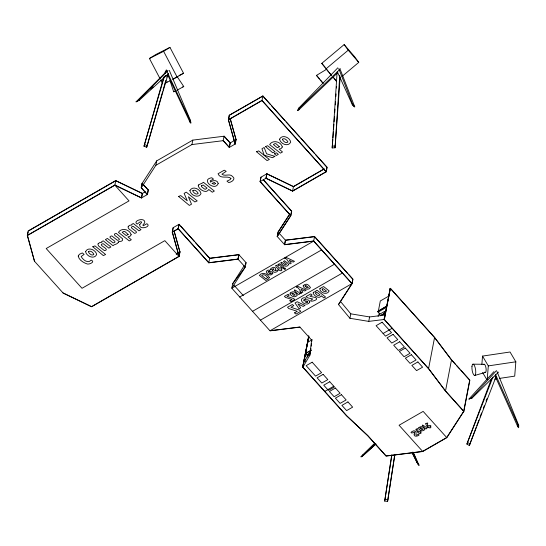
<?xml version="1.0" encoding="UTF-8"?>
<svg xmlns="http://www.w3.org/2000/svg" width="546" height="546" viewBox="0 0 546 546"><rect width="100%" height="100%" fill="white"/><g stroke="black" fill="none" stroke-linecap="round" stroke-linejoin="round"><path stroke-width="0.82" d="M496.969 371.457L518.7 425.368L518.68 427.743L517.792 426.733L517.813 424.358L495.44 374.331M340.172 76.918L335.067 147.789L332.186 147.932L337.046 73.028M335.067 147.789L339.755 75.437M332.186 147.932L332.794 139.496M332.917 137.804L333.34 131.9M333.524 129.368L333.893 124.304M334.07 121.772L334.439 116.714M334.739 112.496L334.985 109.118M335.292 104.9L335.531 101.529M335.899 96.465L336.077 93.932M336.507 88.029L336.629 86.336M481.859 364.53L482.521 356.094L510.046 351.999L515.833 361.807L514.707 376.139L499.692 378.371M487.244 379.388L488.308 365.895L482.521 356.094M460.824 370.325L469.69 380.173L463.69 411.322L446.71 437.551L422.631 451.399L386.118 455.944L367.833 435.633L346.635 415.69L302.9 367.13L309.787 355.426L311.63 340.103L299.836 327.013L270.099 330.712L351.931 283.64L352.791 279.19L348.846 274.815M310.64 350.976L310.933 348.56M311.227 346.137L311.513 343.721M311.807 341.298L311.998 339.687M394.915 454.313L387.599 501.419L384.698 501.078L391.762 454.852M387.599 501.419L394.792 454.361M384.698 501.078L391.755 455.651M463.868 411.322L445.522 390.95L428.59 368.55L384.329 319.41L390.363 288.295L434.589 337.401L451.522 359.8L469.867 380.166L463.868 411.322L446.826 437.639L422.7 451.522L386.063 456.081L367.717 435.708L346.519 415.765L302.689 367.096L308.722 335.981M27.3 235.415L28.16 230.965L115.732 180.59L142.424 193.434L141.564 197.884L114.872 185.039L27.3 235.415L34.603 261.643L27.471 235.476L28.187 231.763M115.732 180.59L114.892 185.19L27.471 235.476M62.981 292.881L91.557 306.627L178.972 256.347L164.837 240.65L82.002 288.295L46.192 248.532L129.027 200.887L114.892 185.19L141.428 197.959L147.434 194.506L141.332 187.735L142.192 183.285L156.716 160.858L192.813 140.11L224.031 136.227L230.119 142.984L229.265 147.434L223.178 140.677L224.092 136.09L230.241 142.916L229.381 147.365L223.239 140.54M141.428 197.959L142.288 193.509L145.304 191.776M148.184 190.117L147.324 194.567L141.155 187.742L142.008 183.292L148.287 190.056L142.192 183.285M147.434 194.506L148.287 190.056M141.332 187.735L155.856 165.308L156.716 160.858M178.972 256.347L172.243 232.159L173.102 227.709L179.102 224.27L209.698 258.244L208.784 262.831L238.056 259.186L245.209 267.124L231.811 288.199L270.038 330.849L299.938 327.129M34.712 261.493L63.206 293.134L91.571 306.777L179.143 256.408L172.379 232.084L173.232 227.634M155.856 165.308L191.953 144.56L192.813 140.11M179.102 224.27L178.242 228.719L208.845 262.694L237.954 259.07L238.814 254.62L209.698 258.244M179.402 254.122L179.832 251.897L173.997 230.931M179.143 256.408L180.003 251.959L174.133 230.876M228.378 119.908L229.197 115.322L262.872 95.953L327.143 167.315L326.283 171.765L292.615 191.134L265.922 178.296L266.776 173.846L293.468 186.684L324.215 169.001M229.265 147.434L235.237 144.001L228.508 119.833L229.368 115.383M235.237 144.001L236.09 139.551L230.262 118.605M230.132 118.68L235.961 139.626L235.101 144.076L228.337 119.772L262.012 100.403L262.872 95.953M244.315 265.527L232.671 283.749L231.811 288.199L313.643 241.127L314.564 236.541L285.394 240.172L284.534 244.622L313.704 240.991L352.115 283.64L338.547 304.593L349.931 318.291L368.755 321.389L384.364 319.451L383.961 319.628L390.233 288.315M238.056 259.186L238.916 254.736L209.644 258.381M338.445 304.477L351.931 283.64L313.643 241.127L284.643 244.738L277.184 236.459L290.677 215.622L260.08 181.654L260.94 177.204L266.912 173.764L293.455 186.541L324.017 168.953M261.056 177.136L260.203 181.586L290.854 215.622L277.286 236.575L278.146 232.125L289.448 214.667M260.08 181.654L266.052 178.221L266.912 173.764M277.184 236.459L278.044 232.009L289.735 213.95M292.615 191.134L293.455 186.541M284.643 244.738L285.497 240.288L279.259 233.36M290.677 215.622L291.53 211.172L263.206 179.723M290.854 215.622L291.714 211.172L263.329 179.654M266.052 178.221L292.595 190.991L326.071 171.731L326.931 167.281L315.588 154.689M308.777 335.892L302.723 367.137L308.899 336.534M302.9 367.13L308.743 336.814M307.5 357.152L308.067 354.183L310.073 353.03M309.787 355.426L310.353 352.457M352.115 283.64L352.969 279.19L314.564 236.541M349.931 318.291L350.791 313.834L340.486 301.447M368.755 321.389L369.615 316.939L385.223 315.001M386.548 306.19L377.566 311.541L386.527 306.279M378.323 311.302L380.309 300.969L389.339 295.775M378.125 316.455L378.412 314.974L384.432 311.513L385.537 312.742M383.858 314.476L384.432 311.513M463.69 411.322L445.399 391.018L428.467 368.618L384.302 319.587L390.301 288.431L389.96 288.479M428.59 368.55L434.589 337.401M445.522 390.95L451.522 359.8M238.814 254.62L246.103 262.722L245.209 267.124L232.671 283.749M167.84 74.932L146.697 147.249L143.994 146.205L163.623 77.689M164.796 73.608L165.493 71.157M146.697 147.249L162.592 91.783M163.056 90.151L165.861 80.358M166.796 77.095L167.499 74.652M143.994 146.205L164.428 76.317M165.37 73.075L166.318 69.827M495.98 376.883L469.328 445.529L466.891 444.075L491.4 378.944M469.328 445.529L476.201 427.265M476.801 425.675L478.89 420.113M480.091 416.939L481.586 412.967M483.374 408.196L484.275 405.815M486.063 401.051L486.964 398.669M466.891 444.075L492.929 377.006M337.735 72.693L298.805 109.889L297.618 110.463L298.587 108.285L337.817 67.827M298.805 109.889L299.774 107.712L340.533 68.776M310.224 351.692L303.637 362.592M245.209 264.127L246.103 262.722M498.498 372.119L472.167 397.932L468.932 399.078L493.966 371.594M468.932 399.078L471.457 398.068L496.491 370.584M375.976 444.075L362.025 456.49L360.988 456.845L374.733 443.304M362.025 456.49L375.791 443.966M297.618 110.463L299.379 108.647M168.625 73.498L139.189 100.293L136.077 101.836L166.933 71.048M136.077 101.836L138.343 100.498L168.066 70.379M360.988 456.845L374.815 443.345M136.916 101.631L138.8 99.918M150.696 89.087L153.201 86.807M163.227 77.682L165.731 75.403M331.395 75.403L321.771 63.37L344.151 44.581L354.668 56.791L358.749 62.394L342.13 76.351M325.853 68.98L348.225 50.184L344.151 44.581M175.73 90.889L173.669 91.776L173.976 91.557M177.218 76.713L183.756 86.527L176.897 90.308M159.917 78.44L149.44 58.49L155.794 54.545L169.963 47.393L183.545 73.26L172.713 79.457M149.44 58.49L163.609 51.331L169.963 47.393M165.138 83.04L167.253 81.729M177.027 76.897L173.232 78.986M323.123 83.511L316.455 75.409L326.583 69.287M380.419 315.684L385.264 312.872M380.405 315.772L385.251 312.96M29.061 230.603L115.745 180.74L142.288 193.509M228.508 119.833L261.984 100.573L326.071 171.731M230.119 142.984L236.09 139.551M172.243 232.159L178.276 228.699M176.16 254.006L179.832 251.897M176.324 254.074L180.003 251.959M239.735 296.997L321.567 249.925M252.607 311.288L334.439 264.216M260.531 320.086L342.513 272.98M307.801 342.226L311.971 339.83M311.213 350.157L305.658 353.351L307.903 355.842M386.5 307.302L378.166 312.094L379.852 313.964M383.115 333.483L392.144 328.289M324.768 391.407L333.797 386.22M172.379 232.084L178.119 228.788L178.979 224.338L178.112 228.781L208.784 262.831M311.22 350.266L305.623 353.535L307.889 356.067M305.753 359.323L304.354 360.121L305.473 361.472M304.34 360.21L305.733 359.411M179.068 75.519L183.545 73.26M165.254 83.224L170.475 80.59M298.587 108.285L299.774 107.712M182.651 86.951L183.756 86.527M362.715 455.043L363.752 454.688M474.822 375.423L485.476 372.372M138.343 100.498L139.189 100.293M471.457 398.068L472.167 397.932M488.308 365.895L515.833 361.807M494.69 379.115L496.355 378.869M191.953 144.56L223.178 140.677M285.497 240.288L314.503 236.677L347.72 273.566M384.814 315.178L385.162 315.138M383.961 319.628L384.302 319.587M332.221 146.13L335.101 145.987M472.85 364.175L484.391 364.278M384.95 499.283L387.851 499.624M350.791 313.834L369.615 316.939M144.56 144.492L147.263 145.529M467.649 442.451L470.086 443.905M337.223 71.499L352.245 104.545L354.763 106.893L340.622 70.495L339.209 69.042M352.245 104.545L354.763 106.893M416.885 462.332L418.953 465.158L416.885 462.332L412.005 452.566M316.455 75.409L317.13 76.078M166.462 70.468L189.667 119.738L190.547 120.646L190.854 123.027L189.974 122.12L167.492 74.392M377.579 311.452L379.866 314.052M331.388 75.123L328.965 72.325M270.215 104.313L262.844 96.123L229.197 115.322M271.348 105.569L284.957 120.686M286.097 121.942L299.706 137.053M300.839 138.315L314.448 153.426M262.012 100.403L326.283 171.765M390.301 288.431L434.466 337.462L451.399 359.862L455.282 364.168M456.388 365.404L459.712 369.096M446.71 437.551L423.15 411.391L399.071 425.238L422.631 451.399M233.797 284.998L243.366 295.625M180.685 226.228L194.308 241.359M195.448 242.622L209.07 257.753M305.644 353.439L307.903 355.978M517.813 424.358L518.7 425.368M317.786 76.809L319.526 78.815M348.225 50.184L358.749 62.394M321.771 63.37L325.095 67.226M333.053 77.327L336.377 81.183L334.111 78.071M320.488 79.962L322.979 83.012M328.289 71.512L326.61 69.362M482.63 372.529L486.766 379.531M163.609 51.331L177.191 77.198M160.688 79.921L162.244 82.876M412.162 452.532L418.175 464.55M353.433 104.941L354.136 106.477M495.079 375.935L517.792 426.733M413.479 452.695L418.953 465.158M412.878 452.04L417.663 462.94M169.321 70.42L190.547 120.646M190.192 121.458L190.854 123.027M338.738 68.564L352.88 104.962M169.977 80.521L173.669 91.776M189.667 119.738L189.974 122.12M483.77 364.551A4.122 1.263 81.5 0 1 486.042 368.325A4.122 1.263 81.5 0 1 484.787 372.099M78.235 256.067C78.938 260.142 83.661 262.776 87.333 264.032C89.421 264.612 95.721 261.718 91.23 260.094C87.988 263.971 82.842 259.8 81.177 256.497L84.118 254.388L82.296 252.928L79.327 254.34L78.235 256.067M269.246 277.518L268.577 278.951L265.834 280.507L259.384 275.409C262.005 271.615 267.745 273.669 269.246 277.518M230.931 178.399L230.098 179.627L226.979 181.135L228.733 182.569C231.443 182.221 236.363 179.149 232.63 176.495C229.73 173.062 225.013 176.849 221.929 174.208L226.201 171.342L224.229 170.195L218.079 173.73C220.181 179.614 227.586 175.259 230.931 178.399M139.708 224.665C138.916 230.596 152.143 226.706 146.881 223.696L143.284 225.764L142.827 225.082L144.751 222.795C145.564 216.428 131.695 221.055 137.244 224.051L139.803 222.065L141.141 221.656L141.632 222.393L139.708 224.665M272.638 270.475C272.679 273.307 277.279 272.577 277.832 270.563C276.597 269.035 272.904 272.775 275.641 269.362C274.911 263.206 265.172 273.225 273.491 268.68L273.785 269.117L272.638 270.475M85.579 251.563C86.193 256.129 94.089 259.828 96.676 254.593C96.082 250.013 88.159 246.335 85.579 251.563M189.899 190.615C190.506 195.188 198.41 198.88 200.996 193.646C200.402 189.066 192.479 185.394 189.899 190.615M279.593 139.141C280.207 143.707 288.111 147.4 290.697 142.172C290.103 137.592 282.18 133.913 279.593 139.141M218.209 183.401C215.24 191.994 199.945 179.416 211.793 177.764L213.527 179.156L210.265 180.767L210.449 182.146C212.776 180.119 217.363 179.654 218.209 183.401M272.802 273.259C271.642 276.542 266.591 274.611 266.25 271.772C266.707 268.762 272.584 270.495 268.066 271.69L268.182 272.509C269.567 271.301 272.304 271.021 272.802 273.259M309.8 301.904C308.299 306.149 301.774 303.651 301.331 299.986C301.89 296.253 309.855 297.843 303.685 299.877L303.829 300.942C305.617 299.379 309.152 299.017 309.8 301.904M414.161 434.09C413.438 438.656 422.215 434.384 417.97 434.48C413.615 437.148 418.168 431.572 414.735 430.992A1.686 1.358 10.9 0 0 413.547 430.842C408.94 432.548 411.52 433.974 414.237 432.016A2.15 1.734 10.9 0 1 414.81 432.452L414.161 434.09M301.29 293.038L300.559 293.55L299.392 293.318C300.484 298.321 288.24 284.678 298.369 292.26L299.972 292.008L301.29 293.038M428.119 427.695L426.535 427.928C427.443 432.111 417.205 420.7 425.675 427.04L427.02 426.829L428.119 427.695M118.373 242.267C116.926 244.717 114.674 243.878 113.022 245.748L105.378 239.612L107.419 238.438L113.104 242.888C120.106 241.701 104.859 237.326 111.828 235.906L117.383 240.301C124.679 239.373 109.241 234.76 116.23 233.374L122.618 238.855L122.461 240.438L121.594 241.148L118.346 241.748L118.373 242.267M131.163 234.753L129.914 236.363L127.914 236.889L131.32 239.742L129.279 240.922L118.468 232.378C121.512 227.313 129.716 229.279 131.163 234.753M282.337 146.97L281.088 148.587L279.088 149.113L282.494 151.965L280.453 153.146L269.642 144.601C272.686 139.537 280.89 141.503 282.337 146.97M98.219 243.612L97.905 244.39L98.621 246.007L104.457 250.675C111.418 249.256 96.171 244.888 103.174 243.693L108.859 248.143L110.906 246.969L103.255 240.834L101.604 241.673L101.849 242.301L99.768 242.595L98.219 243.612M128.324 226.297L128.01 227.075L128.726 228.692L134.555 233.36C141.523 231.941 126.276 227.566 133.279 226.378L138.964 230.828L141.005 229.654L133.361 223.519L131.702 224.351L131.955 224.986L129.873 225.273L128.324 226.297M288.52 264.476L288.336 264.933C284.746 270.209 275.334 256.873 285.381 264.892L286.582 264.148L283.47 261.554L284.446 260.749L287.64 263.083L288.52 264.476M290.233 293.011L290.015 293.516C290.888 296.526 295.331 298.246 297.365 295.127C294.779 291.284 293.011 290.936 290.233 293.011M303.344 285.469L303.132 285.974C304.006 288.984 308.449 290.704 310.483 287.585C307.889 283.743 306.129 283.388 303.344 285.469M320.004 288.541L319.724 289.189C320.666 293.298 327.341 295.29 329.17 290.922L323.614 286.548L320.004 288.541M418.871 427.668L418.686 428.091C419.424 430.61 423.136 432.05 424.843 429.436C423.13 426.549 420.952 425.819 418.871 427.668M198.58 184.958L198.212 185.797C199.119 188.82 202.743 191.564 205.965 191.441A4.846 3.918 10.9 0 0 208.736 189.462L212.305 192.226L214.346 191.045L203.419 182.282C201.651 183.756 200.682 183.545 198.58 184.958M313.404 292.335L313.124 292.984C313.827 295.311 316.612 297.427 319.089 297.324A3.733 3.017 10.9 0 0 321.225 295.802L323.976 297.932L325.553 297.024L317.13 290.274L315.854 290.916L315.957 291.325L313.404 292.335M267.52 277.661L265.984 278.883L261.691 275.443C263.704 273.512 266.605 275.73 267.52 277.661M88.568 251.583L88.411 251.924C89.21 253.583 91.81 256.088 93.687 254.593L93.844 254.252C93.045 252.593 90.445 250.088 88.568 251.583M192.888 190.636L192.731 190.977C193.53 192.636 196.13 195.14 198.007 193.646L198.164 193.304C197.365 191.646 194.765 189.141 192.888 190.636M282.589 139.155L282.432 139.496C283.231 141.161 285.831 143.659 287.708 142.172L287.865 141.83C287.066 140.172 284.466 137.667 282.589 139.155M201.433 185.749L201.563 186.698L204.477 189.018L205.542 189.23L207.07 188.138L203.201 185.019L201.433 185.749M291.939 293.482L293.755 295.434L295.29 295.024L292.868 293.086L291.939 293.482M305.05 285.94L306.872 287.892L308.408 287.483L305.978 285.544L305.05 285.94M315.602 292.943C315.554 294.526 318.762 296.758 319.949 294.785L316.967 292.383L315.602 292.943M322.201 289.148C322.167 290.718 325.191 292.82 326.522 291.134L323.396 288.636L322.201 289.148M420.297 428.064L421.819 429.695L423.102 429.354L421.075 427.73L420.297 428.064M128.133 234.514L126.222 235.538L122.195 232.303L123.3 231.661A1.454 1.174 10.9 0 1 125.068 231.675L128.133 234.514M279.306 146.738L277.395 147.761L273.369 144.526L274.474 143.885A1.454 1.174 10.9 0 1 276.242 143.898L279.306 146.738M275.887 265.649L276.044 267.076L278.521 269.103C277.081 269.383 279.061 270.898 279.593 269.963C280.18 271.908 283.627 269.977 280.91 269.205C283.51 268.878 280.651 266.639 279.839 268.345L277.58 266.448L278.535 265.636L277.668 264.871L275.887 265.649M416.052 429.265L416.182 430.46L418.263 432.159C417.055 432.391 418.714 433.66 419.157 432.882C419.649 434.507 422.543 432.889 420.263 432.248C422.447 431.968 420.045 430.091 419.362 431.524C415.438 431.163 420.311 426.992 416.052 429.265M425.839 423.635L425.976 424.829L428.05 426.528C426.842 426.76 428.501 428.03 428.951 427.252C429.443 428.876 432.33 427.259 430.05 426.617C432.234 426.337 429.838 424.46 429.149 425.894C425.225 425.532 430.098 421.362 425.839 423.635M215.479 183.524L214.25 184.323L211.998 183.429L214.366 182.466L215.479 183.524M274.843 156.347L272.55 157.685L264.223 155.276L261.944 148.744L264.148 147.475L266.605 153.795L274.843 156.347M271.178 273.328L270.447 273.805L269.103 273.273L270.516 272.7L271.178 273.328M307.698 301.999L306.756 302.614L305.023 301.924L306.845 301.187L307.698 301.999M284.807 258.101L286.739 259.214L289.981 263.916L291.257 263.199L289.312 260.353L293.154 262.1L294.478 261.322L286.261 257.5L284.807 258.101M296.437 286.991L298.369 288.104L301.617 292.82L302.9 292.096L300.948 289.243L304.798 290.998L306.129 290.219L297.891 286.391L296.437 286.991M304.88 305.426L303.153 306.436L297.939 303.91L300.689 307.848L299.058 308.777L295.017 302.996L297.222 301.726L304.88 305.426M289.899 300.723L291.045 301.672L294.731 299.481L293.666 298.56L287.087 296.423L289.264 295.099L288.199 294.246L284.432 296.341L285.415 297.386L291.987 299.522L289.899 300.723M294.574 312.858L296.055 314.08L300.798 311.261L299.426 310.067L290.957 307.316L293.748 305.617L292.383 304.511L287.524 307.214L288.793 308.558L297.263 311.316L294.574 312.858M92.793 246.737L103.296 255.569L105.624 254.525L94.977 245.891L92.793 246.737M178.576 196.451L189.366 205.419L191.51 204.177L188.363 196.765L194.874 201.959L197.202 200.914L186.268 192.144L184.132 193.38L187.264 200.798L180.76 195.605L178.576 196.451M256.524 151.733L267.035 160.565L269.362 159.521L258.715 150.887L256.524 151.733M265.499 146.574L272.72 152.778L275.048 151.733L267.683 145.727L265.499 146.574M274.495 153.781L276.29 155.535L278.337 154.361L276.399 152.798L274.495 153.781M278.371 264.244L282.678 267.943L284.063 267.322L279.675 263.738L278.371 264.244M283.736 268.543C285.456 271.621 286.827 266.489 283.736 268.543M306.183 296.485L307.391 297.782L312.769 298.99C305.139 303.405 321.225 300.15 315.363 297.502L309.978 296.294L312.094 294.983L310.79 293.925L306.183 296.485M312.169 362.203L306.149 365.663L315.574 376.126L321.587 372.665L312.169 362.203M382.111 322.222L376.092 325.682L385.517 336.152L391.537 332.685L382.111 322.222M323.123 374.365L317.103 377.832L321.819 383.06L327.832 379.6L323.123 374.365M393.065 334.391L387.053 337.851L391.762 343.086L397.781 339.619L393.065 334.391M329.757 381.736L323.744 385.196L328.453 390.431L334.473 386.971L329.757 381.736M399.706 341.755L393.686 345.222L398.396 350.45L404.415 346.99L399.706 341.755M335.421 388.022L329.402 391.489L334.118 396.717L340.138 393.257L335.421 388.022M405.371 348.048L399.351 351.508L404.06 356.743L410.08 353.276L405.371 348.048M341.427 394.69L335.408 398.157L340.124 403.385L346.144 399.925L341.427 394.69M411.377 354.716L405.357 358.176L410.066 363.411L416.086 359.944L411.377 354.716M347.932 401.917L341.912 405.378L346.628 410.612L352.648 407.145L347.932 401.917M417.881 361.937L411.861 365.397L416.571 370.632L422.59 367.171L417.881 361.937M471.969 366.346A5.726 1.754 81.5 0 0 474.365 375.423A5.726 1.754 81.5 0 0 475.184 367.635A5.726 1.754 81.5 0 0 471.969 366.346"/></g></svg>
